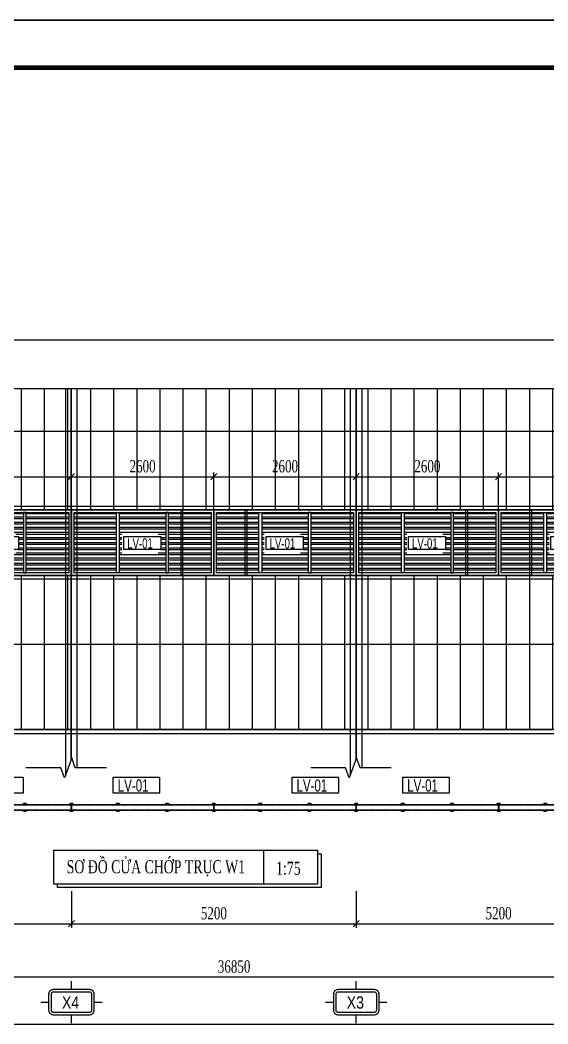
# Model space of a CAD drawing. Header units: inches. Extents: x 340055 to 349452, y -34649 to -30845.
# Drawn here: x 344427.8 to 344556.4, y -33593.1 to -33348.7 of the extents above; entities that cross this region are included whole.
import ezdxf
from ezdxf.enums import TextEntityAlignment as Align

# ---------------------------------------------------------------- set-up
doc = ezdxf.new("R2010")
doc.units = ezdxf.units.IN
doc.header["$MEASUREMENT"] = 0
doc.linetypes.add('DD3', pattern=[0.2, 0.1, -0.1])
for name, color, linetype in [('2', 2, 'Continuous'), ('3', 3, 'Continuous'), ('4', 4, 'Continuous'), ('7', 7, 'Continuous'), ('8', 8, 'Continuous'), ('flashing', 6, 'Continuous'), ('NET IN', 3, 'Continuous')]:
    doc.layers.add(name, color=color, linetype=linetype)
doc.layers.add('TL-TIILE BLOCK A2$0$TL-TITLE BLOCK 1', color=7, linetype='Continuous', lineweight=50)
doc.styles.add('hx2', font='')
doc.styles.add('ST1', font='times.ttf', dxfattribs={"width": 0.7})
doc.styles.add('ST1H', font='vnshxh.shx', dxfattribs={"width": 0.7})
doc.styles.get('hx2').set_extended_font_data('.VnArial NarrowH')
doc.dimstyles.new('75', dxfattribs={"dimtxt": 3, "dimasz": 1.5, "dimexe": 1, "dimexo": 0, "dimgap": 1, "dimtad": 1, "dimdec": 0, "dimlfac": 75, "dimzin": 0, "dimdsep": 46, "dimtxsty": 'ST1', "dimblk": 'OBLIQUE', "dimcen": 1, "dimdle": 1, "dimclrd": 8, "dimclre": 8, "dimclrt": 3, "dimadec": 0, "dimazin": 0, "dimtfac": 1, "dimtdec": 0, "dimtix": 1, "dimtmove": 1, "dimatfit": 3, "dimfxl": 0, "dimtolj": 1, "dimtzin": 0, "dimlwd": -1, "dimlwe": -1, "dimarcsym": 0})
pattern_1 = [(180, (329650.939, -37732.5742), (-2e-16, -1.25), []), (180, (329650.5223, -37732.1576), (-2e-16, -1.25), [])]
pattern_2 = [(90, (2073.8034, 4903.3657), (-5.625, 9e-16), [])]

# ---------------------------------------------------------------- blocks, each defined once
blk = doc.blocks.new('TENTRUC')
at = {"layer": '7'}
for p, q in [((0, 8.27), (0, 10.26)), ((-7.48, 5.13), (-5.48, 5.13)), ((5.48, 5.13), (7.48, 5.13)), ((0, 0), (0, 2))]:
    blk.add_line(p, q, dxfattribs=at)
blk.add_lwpolyline([(-4.36, 8.27), (4.36, 8.27, -0.414214), (5.48, 7.14), (5.48, 3.12, -0.414214), (4.36, 2), (-4.36, 2, -0.414214), (-5.48, 3.12), (-5.48, 7.14, -0.414214)], format="xyb", close=True, dxfattribs=at)
at = {"layer": '8', "ltscale": 15}
blk.add_lwpolyline([(-4.36, 7.68), (4.36, 7.68, -0.414214), (4.9, 7.14), (4.9, 3.12, -0.414214), (4.36, 2.58), (-4.36, 2.58, -0.414214), (-4.9, 3.12), (-4.9, 7.14, -0.414214)], format="xyb", close=True, dxfattribs=at)
at = {"layer": '3', "style": 'hx2'}
blk.add_attdef('TR', text='', height=2.9, dxfattribs=at).set_placement((-0.16, 3.83), align=Align.CENTER)
blk = doc.blocks.new('_Oblique')
at = {"color": 0, "linetype": 'ByBlock', "lineweight": -2}
blk.add_line((-0.5, -0.5), (0.5, 0.5), dxfattribs=at)
blk = doc.blocks.new('*D268')
at = {"color": 8, "linetype": 'Continuous', "transparency": 16777216}
for p, q in [((344370.08, -33560.73), (344370.08, -33569.68)), ((344440.35, -33560.73), (344440.35, -33569.68)), ((344369.08, -33568.68), (344441.35, -33568.68))]:
    blk.add_line(p, q, dxfattribs=at)
at = {"layer": 'Defpoints', "color": 0, "transparency": 16777216}
for p in [(344370.08, -33560.73), (344440.35, -33560.73), (344440.35, -33568.68)]:
    blk.add_point(p, dxfattribs=at)
at = {"color": 8, "transparency": 16777216, "xscale": 1.5, "yscale": 1.5, "zscale": 1.5, "rotation": 180}
blk.add_blockref('_Oblique', (344370.08, -33568.68), dxfattribs=at)
at = {"color": 8, "transparency": 16777216, "xscale": 1.5, "yscale": 1.5, "zscale": 1.5}
blk.add_blockref('_Oblique', (344440.35, -33568.68), dxfattribs=at)
at = {"color": 3, "transparency": 16777216, "insert": (344405.22, -33566.15), "char_height": 3, "attachment_point": 5, "style": 'ST1', "bg_fill": 3, "box_fill_scale": 1.25, "bg_fill_color": 256, "bg_fill_true_color": 13158600, "bg_fill_transparency": 0}
blk.add_mtext('\\A1;5270', dxfattribs=at)
blk = doc.blocks.new('*D269')
at = {"color": 8, "linetype": 'Continuous', "transparency": 16777216}
for p, q in [((344440.35, -33560.73), (344440.35, -33569.68)), ((344509.68, -33560.73), (344509.68, -33569.68)), ((344439.35, -33568.68), (344510.68, -33568.68))]:
    blk.add_line(p, q, dxfattribs=at)
at = {"layer": 'Defpoints', "color": 0, "transparency": 16777216}
for p in [(344440.35, -33560.73), (344509.68, -33560.73), (344509.68, -33568.68)]:
    blk.add_point(p, dxfattribs=at)
at = {"color": 8, "transparency": 16777216, "xscale": 1.5, "yscale": 1.5, "zscale": 1.5, "rotation": 180}
blk.add_blockref('_Oblique', (344440.35, -33568.68), dxfattribs=at)
at = {"color": 8, "transparency": 16777216, "xscale": 1.5, "yscale": 1.5, "zscale": 1.5}
blk.add_blockref('_Oblique', (344509.68, -33568.68), dxfattribs=at)
at = {"color": 3, "transparency": 16777216, "insert": (344475.02, -33566.15), "char_height": 3, "attachment_point": 5, "style": 'ST1', "bg_fill": 3, "box_fill_scale": 1.25, "bg_fill_color": 256, "bg_fill_true_color": 13158600, "bg_fill_transparency": 0}
blk.add_mtext('\\A1;5200', dxfattribs=at)
blk = doc.blocks.new('*D270')
at = {"color": 8, "linetype": 'Continuous', "transparency": 16777216}
for p, q in [((344509.68, -33560.73), (344509.68, -33569.68)), ((344579.02, -33560.73), (344579.02, -33569.68)), ((344508.68, -33568.68), (344580.02, -33568.68))]:
    blk.add_line(p, q, dxfattribs=at)
at = {"layer": 'Defpoints', "color": 0, "transparency": 16777216}
for p in [(344509.68, -33560.73), (344579.02, -33560.73), (344579.02, -33568.68)]:
    blk.add_point(p, dxfattribs=at)
at = {"color": 8, "transparency": 16777216, "xscale": 1.5, "yscale": 1.5, "zscale": 1.5, "rotation": 180}
blk.add_blockref('_Oblique', (344509.68, -33568.68), dxfattribs=at)
at = {"color": 8, "transparency": 16777216, "xscale": 1.5, "yscale": 1.5, "zscale": 1.5}
blk.add_blockref('_Oblique', (344579.02, -33568.68), dxfattribs=at)
at = {"color": 3, "transparency": 16777216, "insert": (344544.35, -33566.15), "char_height": 3, "attachment_point": 5, "style": 'ST1', "bg_fill": 3, "box_fill_scale": 1.25, "bg_fill_color": 256, "bg_fill_true_color": 13158600, "bg_fill_transparency": 0}
blk.add_mtext('\\A1;5200', dxfattribs=at)
blk = doc.blocks.new('*D273')
at = {"color": 8, "linetype": 'Continuous', "transparency": 16777216}
for p, q in [((344234.28, -33560.73), (344234.28, -33582.65)), ((344725.62, -33560.73), (344725.62, -33582.65)), ((344233.28, -33581.65), (344726.62, -33581.65))]:
    blk.add_line(p, q, dxfattribs=at)
at = {"layer": 'Defpoints', "color": 0, "transparency": 16777216}
for p in [(344234.28, -33560.73), (344725.62, -33560.73), (344725.62, -33581.65)]:
    blk.add_point(p, dxfattribs=at)
at = {"color": 8, "transparency": 16777216, "xscale": 1.5, "yscale": 1.5, "zscale": 1.5, "rotation": 180}
blk.add_blockref('_Oblique', (344234.28, -33581.65), dxfattribs=at)
at = {"color": 8, "transparency": 16777216, "xscale": 1.5, "yscale": 1.5, "zscale": 1.5}
blk.add_blockref('_Oblique', (344725.62, -33581.65), dxfattribs=at)
at = {"color": 3, "transparency": 16777216, "insert": (344479.95, -33579.12), "char_height": 3, "attachment_point": 5, "style": 'ST1', "bg_fill": 3, "box_fill_scale": 1.25, "bg_fill_color": 256, "bg_fill_true_color": 13158600, "bg_fill_transparency": 0}
blk.add_mtext('\\A1;36850', dxfattribs=at)
blk = doc.blocks.new('201')
at = {"layer": '2', "color": 8}
for p, q in [((342171.4, -39456.92), (342662.46, -39456.92)), ((342171.4, -39508.74), (342662.46, -39508.74)), ((342171.4, -39529.56), (342662.46, -39529.56))]:
    blk.add_line(p, q, dxfattribs=at)
for points in [[(342662.46, -39476.03), (342171.4, -39476.03)], [(342171.4, -39492.03), (342662.46, -39492.03)]]:
    blk.add_lwpolyline(points, dxfattribs=at)
for points in [[(342404, -39476.03), (342404.4, -39476.03), (342404.4, -39492.03), (342404, -39492.03)], [(342419.6, -39476.03), (342420, -39476.03), (342420, -39492.03), (342419.6, -39492.03)], [(342473.33, -39476.03), (342473.73, -39476.03), (342473.73, -39492.03), (342473.33, -39492.03)], [(342488.93, -39476.03), (342489.33, -39476.03), (342489.33, -39492.03), (342488.93, -39492.03)]]:
    blk.add_lwpolyline(points, close=True, dxfattribs=at)
at = {"layer": '4', "color": 8}
blk.add_line((342171.4, -39492.03), (342662.46, -39492.03), dxfattribs=at)
for points in [[(342171.4, -39475.16), (342662.46, -39475.16)], [(342662.46, -39476.03), (342171.4, -39476.03)], [(342171.4, -39492.03), (342662.46, -39492.03)], [(342662.46, -39492.9), (342171.4, -39492.9)]]:
    blk.add_lwpolyline(points, dxfattribs=at)
at = {"layer": '8', "color": 8}
for p, q in [((342375.92, -39540.48), (342375.92, -39446.59)), ((342377.29, -39536.71), (342377.29, -39446.59)), ((342377.37, -39536.49), (342377.37, -39446.59)), ((342378.74, -39538.87), (342378.74, -39446.59)), ((342445.25, -39540.48), (342445.25, -39446.59)), ((342446.62, -39536.71), (342446.62, -39446.59)), ((342446.7, -39536.49), (342446.7, -39446.59)), ((342448.08, -39538.87), (342448.08, -39446.59))]:
    blk.add_line(p, q, dxfattribs=at)
blk = doc.blocks.new('LV-01')
at = {"true_color": 0xc0a22a}
h = blk.add_hatch(dxfattribs=at)
h.set_pattern_fill('ANSI32', color=42, scale=3.333333, angle=135, style=0)
h.set_pattern_definition(pattern_1)
h.paths.add_polyline_path([(343397.39, -39289.43), (343387.06, -39289.43), (343387.06, -39304.1), (343397.39, -39304.1)])
h = blk.add_hatch(dxfattribs=at)
h.set_pattern_fill('ANSI32', color=42, scale=3.333333, angle=135, style=0)
h.set_pattern_definition(pattern_1)
h.paths.add_polyline_path([(343398.06, -39304.1), (343409.4, -39304.1), (343409.4, -39289.43), (343398.06, -39289.43)])
h.paths.add_polyline_path([(343420.4, -39289.43), (343410.06, -39289.43), (343410.06, -39304.1), (343420.4, -39304.1)])
h.paths.add_polyline_path([(343399.13, -39295.27), (343399.13, -39298.46), (343408.15, -39298.46), (343408.15, -39295.27)], flags=16)
at = {"color": 42, "true_color": 0xc0a22a}
for points in [[(343386.39, -39288.76), (343421.06, -39288.76), (343421.06, -39304.76), (343386.39, -39304.76)], [(343387.06, -39289.43), (343420.4, -39289.43), (343420.4, -39304.1), (343387.06, -39304.1)], [(343398.06, -39289.43), (343398.06, -39304.1), (343397.39, -39304.1), (343397.39, -39289.43)], [(343409.4, -39289.43), (343409.4, -39304.1), (343410.06, -39304.1), (343410.06, -39289.43)]]:
    blk.add_lwpolyline(points, close=True, dxfattribs=at)
at = {"layer": '3', "insert": (343399.98, -39296.99), "char_height": 2.5, "attachment_point": 4, "style": 'ST1H', "bg_fill": 2}
blk.add_mtext('\\A1;LV-01', dxfattribs=at)
at = {"color": 8}
blk.add_lwpolyline([(343399.13, -39295.27), (343408.15, -39295.27), (343408.15, -39298.46), (343399.13, -39298.46)], close=True, dxfattribs=at)
blk = doc.blocks.new('*D279')
at = {"color": 8, "linetype": 'Continuous', "transparency": 16777216}
for p, q in [((344404.67, -33459.87), (344441.33, -33459.87)), ((344405.67, -33467.9), (344405.67, -33458.87)), ((344440.33, -33467.9), (344440.33, -33458.87))]:
    blk.add_line(p, q, dxfattribs=at)
at = {"layer": 'Defpoints', "color": 0, "transparency": 16777216}
for p in [(344440.33, -33459.87), (344405.67, -33467.9), (344440.33, -33467.9)]:
    blk.add_point(p, dxfattribs=at)
at = {"color": 8, "transparency": 16777216, "xscale": 1.5, "yscale": 1.5, "zscale": 1.5, "rotation": 180}
blk.add_blockref('_Oblique', (344405.67, -33459.87), dxfattribs=at)
at = {"color": 8, "transparency": 16777216, "xscale": 1.5, "yscale": 1.5, "zscale": 1.5}
blk.add_blockref('_Oblique', (344440.33, -33459.87), dxfattribs=at)
at = {"color": 3, "transparency": 16777216, "insert": (344423, -33457.34), "char_height": 3, "attachment_point": 5, "style": 'ST1', "bg_fill": 3, "box_fill_scale": 1.25, "bg_fill_color": 256, "bg_fill_true_color": 13158600, "bg_fill_transparency": 0}
blk.add_mtext('\\A1;2600', dxfattribs=at)
blk = doc.blocks.new('*D280')
at = {"color": 8, "linetype": 'Continuous', "transparency": 16777216}
for p, q in [((344439.33, -33459.87), (344476, -33459.87)), ((344440.33, -33467.9), (344440.33, -33458.87)), ((344475, -33467.9), (344475, -33458.87))]:
    blk.add_line(p, q, dxfattribs=at)
at = {"layer": 'Defpoints', "color": 0, "transparency": 16777216}
for p in [(344475, -33459.87), (344440.33, -33467.9), (344475, -33467.9)]:
    blk.add_point(p, dxfattribs=at)
at = {"color": 8, "transparency": 16777216, "xscale": 1.5, "yscale": 1.5, "zscale": 1.5, "rotation": 180}
blk.add_blockref('_Oblique', (344440.33, -33459.87), dxfattribs=at)
at = {"color": 8, "transparency": 16777216, "xscale": 1.5, "yscale": 1.5, "zscale": 1.5}
blk.add_blockref('_Oblique', (344475, -33459.87), dxfattribs=at)
at = {"color": 3, "transparency": 16777216, "insert": (344457.67, -33457.34), "char_height": 3, "attachment_point": 5, "style": 'ST1', "bg_fill": 3, "box_fill_scale": 1.25, "bg_fill_color": 256, "bg_fill_true_color": 13158600, "bg_fill_transparency": 0}
blk.add_mtext('\\A1;2600', dxfattribs=at)
blk = doc.blocks.new('*D281')
at = {"color": 8, "linetype": 'Continuous', "transparency": 16777216}
for p, q in [((344474, -33459.87), (344510.67, -33459.87)), ((344475, -33467.9), (344475, -33458.87)), ((344509.67, -33467.9), (344509.67, -33458.87))]:
    blk.add_line(p, q, dxfattribs=at)
at = {"layer": 'Defpoints', "color": 0, "transparency": 16777216}
for p in [(344509.67, -33459.87), (344475, -33467.9), (344509.67, -33467.9)]:
    blk.add_point(p, dxfattribs=at)
at = {"color": 8, "transparency": 16777216, "xscale": 1.5, "yscale": 1.5, "zscale": 1.5, "rotation": 180}
blk.add_blockref('_Oblique', (344475, -33459.87), dxfattribs=at)
at = {"color": 8, "transparency": 16777216, "xscale": 1.5, "yscale": 1.5, "zscale": 1.5}
blk.add_blockref('_Oblique', (344509.67, -33459.87), dxfattribs=at)
at = {"color": 3, "transparency": 16777216, "insert": (344492.34, -33457.34), "char_height": 3, "attachment_point": 5, "style": 'ST1', "bg_fill": 3, "box_fill_scale": 1.25, "bg_fill_color": 256, "bg_fill_true_color": 13158600, "bg_fill_transparency": 0}
blk.add_mtext('\\A1;2600', dxfattribs=at)
blk = doc.blocks.new('*D282')
at = {"color": 8, "linetype": 'Continuous', "transparency": 16777216}
for p, q in [((344508.67, -33459.87), (344545.34, -33459.87)), ((344509.67, -33467.9), (344509.67, -33458.87)), ((344544.34, -33467.9), (344544.34, -33458.87))]:
    blk.add_line(p, q, dxfattribs=at)
at = {"layer": 'Defpoints', "color": 0, "transparency": 16777216}
for p in [(344544.34, -33459.87), (344509.67, -33467.9), (344544.34, -33467.9)]:
    blk.add_point(p, dxfattribs=at)
at = {"color": 8, "transparency": 16777216, "xscale": 1.5, "yscale": 1.5, "zscale": 1.5, "rotation": 180}
blk.add_blockref('_Oblique', (344509.67, -33459.87), dxfattribs=at)
at = {"color": 8, "transparency": 16777216, "xscale": 1.5, "yscale": 1.5, "zscale": 1.5}
blk.add_blockref('_Oblique', (344544.34, -33459.87), dxfattribs=at)
at = {"color": 3, "transparency": 16777216, "insert": (344527.01, -33457.34), "char_height": 3, "attachment_point": 5, "style": 'ST1', "bg_fill": 3, "box_fill_scale": 1.25, "bg_fill_color": 256, "bg_fill_true_color": 13158600, "bg_fill_transparency": 0}
blk.add_mtext('\\A1;2600', dxfattribs=at)
blk = doc.blocks.new('*D283')
at = {"color": 8, "linetype": 'Continuous', "transparency": 16777216}
for p, q in [((344543.34, -33459.87), (344580.01, -33459.87)), ((344544.34, -33467.9), (344544.34, -33458.87)), ((344579.01, -33467.9), (344579.01, -33458.87))]:
    blk.add_line(p, q, dxfattribs=at)
at = {"layer": 'Defpoints', "color": 0, "transparency": 16777216}
for p in [(344579.01, -33459.87), (344544.34, -33467.9), (344579.01, -33467.9)]:
    blk.add_point(p, dxfattribs=at)
at = {"color": 8, "transparency": 16777216, "xscale": 1.5, "yscale": 1.5, "zscale": 1.5, "rotation": 180}
blk.add_blockref('_Oblique', (344544.34, -33459.87), dxfattribs=at)
at = {"color": 8, "transparency": 16777216, "xscale": 1.5, "yscale": 1.5, "zscale": 1.5}
blk.add_blockref('_Oblique', (344579.01, -33459.87), dxfattribs=at)
at = {"color": 3, "transparency": 16777216, "insert": (344561.68, -33457.34), "char_height": 3, "attachment_point": 5, "style": 'ST1', "bg_fill": 3, "box_fill_scale": 1.25, "bg_fill_color": 256, "bg_fill_true_color": 13158600, "bg_fill_transparency": 0}
blk.add_mtext('\\A1;2600', dxfattribs=at)
blk = doc.blocks.new('RIVET')
at = {"color": 8}
for p, q in [((-4, -1), (-4, 1)), ((-4, -1), (-4, 1)), ((-4, 1), (-4, 0)), ((-4, 0), (-4, -1)), ((-1, -1), (-1, 1)), ((-1, 1), (0, 1)), ((0, 3), (0, 3)), ((0, 1), (0, 2)), ((0, 2), (1, 1)), ((0, -2), (0, 2)), ((0, -1), (0, 1)), ((1, -1), (1, 1)), ((1, 1), (1, 1)), ((1, 1), (1, -1)), ((0, -1), (-1, -1)), ((1, -1), (0, -2)), ((0, -2), (0, -1)), ((0, -2), (0, -2)), ((1, -1), (1, -1))]:
    blk.add_line(p, q, dxfattribs=at)
for centre, radius, start, end in [((-3, 0), 1.78, 64.6352, 125.2369), ((-3, 1), 0.634, 101.5667, 142.2309), ((-1, 3), 1.71, 240.4783, 268.3625), ((0, 2), 0.0625, 90, 180), ((0, 2), 0.0625, 26.5651, 90), ((0, 1), 0.0625, 270, 0), ((5, 1), 4.45, 179.0778, 187.9518), ((0, 1), 0.625, 0, 26.5651), ((6, -1), 4.85, 172.415, 180.5555), ((-3, 0), 1.78, 234.7631, 295.3648), ((-3, -1), 0.634, 217.7691, 258.4333), ((-1, -3), 1.71, 91.6375, 119.5217), ((0, -1), 0.0625, 0, 90), ((0, -2), 0.0625, 270, 333.4349), ((0, -2), 0.0625, 180, 270), ((0, -1), 0.625, 333.4349, 0)]:
    blk.add_arc(centre, radius, start, end, dxfattribs=at)
blk = doc.blocks.new('kt kien truc 1')
at = {"layer": 'Defpoints', "color": 8}
blk.add_lwpolyline([(0, 0), (594, 0), (594, 420), (0, 420)], close=True, dxfattribs=at)
at = {"layer": 'TL-TIILE BLOCK A2$0$TL-TITLE BLOCK 1', "const_width": 1}
blk.add_lwpolyline([(20, 10), (579, 10), (584, 15), (584, 405), (579, 410), (20, 410), (15, 405), (15, 15)], close=True, dxfattribs=at)

msp = doc.modelspace()

# ---------------------------------------------------------------- linework, layer by layer
msp.add_line((344487.0795, -33550.8217), (344487.0795, -33559.0457))
at = {"color": 1}
msp.add_lwpolyline([(344417.4111, -33533.0151), (344428.486, -33533.0151, -0.41421356), (344428.586, -33533.1151), (344428.586, -33536.8394, -0.41421356), (344428.486, -33536.9394), (344417.4111, -33536.9394, -0.41421356), (344417.3111, -33536.8394), (344417.3111, -33533.1151, -0.41421356)], format="xyb", close=True, dxfattribs=at)
at = {"color": 71, "linetype": 'DD3', "ltscale": 0.1}
for points in [[(344407.3027, -33539.7113), (344440.3215, -33539.7113), (344440.3215, -33541.0467), (344407.3027, -33541.0467), (344405.6788, -33541.0467), (344405.6788, -33539.7113)], [(344407.3027, -33541.0467), (344440.3215, -33541.0467), (344440.3215, -33539.7113), (344407.3027, -33539.7113), (344405.6788, -33539.7113), (344405.6788, -33541.0467)], [(344407.3027, -33541.0333), (344405.6922, -33541.0333), (344405.6922, -33539.7246), (344407.3027, -33539.7246), (344440.3082, -33539.7246), (344440.3082, -33541.0333)], [(344407.3027, -33539.7246), (344405.6922, -33539.7246), (344405.6922, -33541.0333), (344407.3027, -33541.0333), (344440.3082, -33541.0333), (344440.3082, -33539.7246)], [(344441.9722, -33539.7113), (344474.9909, -33539.7113), (344474.9909, -33541.0467), (344441.9722, -33541.0467), (344440.3482, -33541.0467), (344440.3482, -33539.7113)], [(344441.9722, -33541.0467), (344474.9909, -33541.0467), (344474.9909, -33539.7113), (344441.9722, -33539.7113), (344440.3482, -33539.7113), (344440.3482, -33541.0467)], [(344441.9722, -33541.0333), (344440.3616, -33541.0333), (344440.3616, -33539.7246), (344441.9722, -33539.7246), (344474.9776, -33539.7246), (344474.9776, -33541.0333)], [(344441.9722, -33539.7246), (344440.3616, -33539.7246), (344440.3616, -33541.0333), (344441.9722, -33541.0333), (344474.9776, -33541.0333), (344474.9776, -33539.7246)], [(344476.6416, -33539.7113), (344509.6604, -33539.7113), (344509.6604, -33541.0467), (344476.6416, -33541.0467), (344475.0177, -33541.0467), (344475.0177, -33539.7113)], [(344476.6416, -33541.0467), (344509.6604, -33541.0467), (344509.6604, -33539.7113), (344476.6416, -33539.7113), (344475.0177, -33539.7113), (344475.0177, -33541.0467)], [(344476.6416, -33541.0333), (344475.031, -33541.0333), (344475.031, -33539.7246), (344476.6416, -33539.7246), (344509.647, -33539.7246), (344509.647, -33541.0333)], [(344476.6416, -33539.7246), (344475.031, -33539.7246), (344475.031, -33541.0333), (344476.6416, -33541.0333), (344509.647, -33541.0333), (344509.647, -33539.7246)], [(344511.311, -33539.7113), (344544.3298, -33539.7113), (344544.3298, -33541.0467), (344511.311, -33541.0467), (344509.6871, -33541.0467), (344509.6871, -33539.7113)], [(344511.311, -33541.0467), (344544.3298, -33541.0467), (344544.3298, -33539.7113), (344511.311, -33539.7113), (344509.6871, -33539.7113), (344509.6871, -33541.0467)], [(344511.311, -33541.0333), (344509.7004, -33541.0333), (344509.7004, -33539.7246), (344511.311, -33539.7246), (344544.3164, -33539.7246), (344544.3164, -33541.0333)], [(344511.311, -33539.7246), (344509.7004, -33539.7246), (344509.7004, -33541.0333), (344511.311, -33541.0333), (344544.3164, -33541.0333), (344544.3164, -33539.7246)], [(344545.9804, -33539.7113), (344578.9992, -33539.7113), (344578.9992, -33541.0467), (344545.9804, -33541.0467), (344544.3565, -33541.0467), (344544.3565, -33539.7113)], [(344545.9804, -33541.0467), (344578.9992, -33541.0467), (344578.9992, -33539.7113), (344545.9804, -33539.7113), (344544.3565, -33539.7113), (344544.3565, -33541.0467)], [(344545.9804, -33541.0333), (344544.3698, -33541.0333), (344544.3698, -33539.7246), (344545.9804, -33539.7246), (344578.9858, -33539.7246), (344578.9858, -33541.0333)], [(344545.9804, -33539.7246), (344544.3698, -33539.7246), (344544.3698, -33541.0333), (344545.9804, -33541.0333), (344578.9858, -33541.0333), (344578.9858, -33539.7246)]]:
    msp.add_lwpolyline(points, close=True, dxfattribs=at)
msp.add_lwpolyline([(344436.0885, -33550.8217), (344500.2484, -33550.8217), (344500.2484, -33559.0457), (344436.0885, -33559.0457)], close=True)
at = {"layer": 'flashing'}
for points in [[(344234.4153, -33521.435), (344725.4825, -33521.435), (344725.4825, -33522.435), (344234.4153, -33522.435)], [(344428.6562, -33539.6979), (344428.3895, -33539.6979), (344428.3895, -33539.7113), (344428.6696, -33539.7113), (344428.6696, -33539.4445), (344429.1871, -33539.4445), (344429.3096, -33539.4445), (344429.3096, -33539.7113), (344429.5897, -33539.7113), (344429.5897, -33539.6979), (344429.323, -33539.6979), (344429.323, -33539.4312), (344429.1871, -33539.4312), (344428.6562, -33539.4312)], [(344428.6562, -33541.0601), (344428.3895, -33541.0601), (344428.3895, -33541.0467), (344428.6696, -33541.0467), (344428.6696, -33541.3134), (344429.1871, -33541.3134), (344429.3096, -33541.3134), (344429.3096, -33541.0467), (344429.5897, -33541.0467), (344429.5897, -33541.0601), (344429.323, -33541.0601), (344429.323, -33541.3268), (344429.1871, -33541.3268), (344428.6562, -33541.3268)], [(344440.6872, -33539.6979), (344440.9538, -33539.6979), (344440.9538, -33539.7113), (344440.6738, -33539.7113), (344440.6738, -33539.4445), (344440.1563, -33539.4445), (344440.0338, -33539.4445), (344440.0338, -33539.7113), (344439.7537, -33539.7113), (344439.7537, -33539.6979), (344440.0203, -33539.6979), (344440.0203, -33539.4312), (344440.1563, -33539.4312), (344440.6872, -33539.4312)], [(344440.6872, -33541.0601), (344440.9538, -33541.0601), (344440.9538, -33541.0467), (344440.6738, -33541.0467), (344440.6738, -33541.3134), (344440.1563, -33541.3134), (344440.0338, -33541.3134), (344440.0338, -33541.0467), (344439.7537, -33541.0467), (344439.7537, -33541.0601), (344440.0203, -33541.0601), (344440.0203, -33541.3268), (344440.1563, -33541.3268), (344440.6872, -33541.3268)], [(344440.3349, -33540.5285), (344440.3349, -33539.6979), (344440.001, -33539.6979), (344440.001, -33539.7113), (344440.3215, -33539.7113), (344440.3215, -33540.5285), (344440.3215, -33541.0468), (344440.001, -33541.0468), (344440.001, -33541.0602), (344440.3349, -33541.0602)], [(344440.3349, -33540.5285), (344440.3349, -33539.6979), (344440.6688, -33539.6979), (344440.6688, -33539.7113), (344440.3482, -33539.7113), (344440.3482, -33540.5285), (344440.3482, -33541.0468), (344440.6688, -33541.0468), (344440.6688, -33541.0602), (344440.3349, -33541.0602)], [(344451.3228, -33539.6979), (344451.0562, -33539.6979), (344451.0562, -33539.7113), (344451.3363, -33539.7113), (344451.3363, -33539.4445), (344451.8537, -33539.4445), (344451.9763, -33539.4445), (344451.9763, -33539.7113), (344452.2564, -33539.7113), (344452.2564, -33539.6979), (344451.9897, -33539.6979), (344451.9897, -33539.4312), (344451.8537, -33539.4312), (344451.3228, -33539.4312)], [(344451.3228, -33541.0601), (344451.0562, -33541.0601), (344451.0562, -33541.0467), (344451.3363, -33541.0467), (344451.3363, -33541.3134), (344451.8537, -33541.3134), (344451.9763, -33541.3134), (344451.9763, -33541.0467), (344452.2564, -33541.0467), (344452.2564, -33541.0601), (344451.9897, -33541.0601), (344451.9897, -33541.3268), (344451.8537, -33541.3268), (344451.3228, -33541.3268)], [(344463.3256, -33539.6979), (344463.0589, -33539.6979), (344463.0589, -33539.7113), (344463.339, -33539.7113), (344463.339, -33539.4445), (344463.8565, -33539.4445), (344463.979, -33539.4445), (344463.979, -33539.7113), (344464.2591, -33539.7113), (344464.2591, -33539.6979), (344463.9924, -33539.6979), (344463.9924, -33539.4312), (344463.8565, -33539.4312), (344463.3256, -33539.4312)], [(344463.3256, -33541.0601), (344463.0589, -33541.0601), (344463.0589, -33541.0467), (344463.339, -33541.0467), (344463.339, -33541.3134), (344463.8565, -33541.3134), (344463.979, -33541.3134), (344463.979, -33541.0467), (344464.2591, -33541.0467), (344464.2591, -33541.0601), (344463.9924, -33541.0601), (344463.9924, -33541.3268), (344463.8565, -33541.3268), (344463.3256, -33541.3268)], [(344475.3566, -33539.6979), (344475.6233, -33539.6979), (344475.6233, -33539.7113), (344475.3432, -33539.7113), (344475.3432, -33539.4445), (344474.8257, -33539.4445), (344474.7032, -33539.4445), (344474.7032, -33539.7113), (344474.4231, -33539.7113), (344474.4231, -33539.6979), (344474.6897, -33539.6979), (344474.6897, -33539.4312), (344474.8257, -33539.4312), (344475.3566, -33539.4312)], [(344475.3566, -33541.0601), (344475.6233, -33541.0601), (344475.6233, -33541.0467), (344475.3432, -33541.0467), (344475.3432, -33541.3134), (344474.8257, -33541.3134), (344474.7032, -33541.3134), (344474.7032, -33541.0467), (344474.4231, -33541.0467), (344474.4231, -33541.0601), (344474.6897, -33541.0601), (344474.6897, -33541.3268), (344474.8257, -33541.3268), (344475.3566, -33541.3268)], [(344475.0043, -33540.5285), (344475.0043, -33539.6979), (344474.6704, -33539.6979), (344474.6704, -33539.7113), (344474.9909, -33539.7113), (344474.9909, -33540.5285), (344474.9909, -33541.0468), (344474.6704, -33541.0468), (344474.6704, -33541.0602), (344475.0043, -33541.0602)], [(344475.0043, -33540.5285), (344475.0043, -33539.6979), (344475.3382, -33539.6979), (344475.3382, -33539.7113), (344475.0177, -33539.7113), (344475.0177, -33540.5285), (344475.0177, -33541.0468), (344475.3382, -33541.0468), (344475.3382, -33541.0602), (344475.0043, -33541.0602)], [(344485.9923, -33539.6979), (344485.7256, -33539.6979), (344485.7256, -33539.7113), (344486.0057, -33539.7113), (344486.0057, -33539.4445), (344486.5232, -33539.4445), (344486.6457, -33539.4445), (344486.6457, -33539.7113), (344486.9258, -33539.7113), (344486.9258, -33539.6979), (344486.6591, -33539.6979), (344486.6591, -33539.4312), (344486.5232, -33539.4312), (344485.9923, -33539.4312)], [(344485.9923, -33541.0601), (344485.7256, -33541.0601), (344485.7256, -33541.0467), (344486.0057, -33541.0467), (344486.0057, -33541.3134), (344486.5232, -33541.3134), (344486.6457, -33541.3134), (344486.6457, -33541.0467), (344486.9258, -33541.0467), (344486.9258, -33541.0601), (344486.6591, -33541.0601), (344486.6591, -33541.3268), (344486.5232, -33541.3268), (344485.9923, -33541.3268)], [(344497.995, -33539.6979), (344497.7283, -33539.6979), (344497.7283, -33539.7113), (344498.0084, -33539.7113), (344498.0084, -33539.4445), (344498.5259, -33539.4445), (344498.6484, -33539.4445), (344498.6484, -33539.7113), (344498.9285, -33539.7113), (344498.9285, -33539.6979), (344498.6618, -33539.6979), (344498.6618, -33539.4312), (344498.5259, -33539.4312), (344497.995, -33539.4312)], [(344497.995, -33541.0601), (344497.7283, -33541.0601), (344497.7283, -33541.0467), (344498.0084, -33541.0467), (344498.0084, -33541.3134), (344498.5259, -33541.3134), (344498.6484, -33541.3134), (344498.6484, -33541.0467), (344498.9285, -33541.0467), (344498.9285, -33541.0601), (344498.6618, -33541.0601), (344498.6618, -33541.3268), (344498.5259, -33541.3268), (344497.995, -33541.3268)], [(344510.026, -33539.6979), (344510.2927, -33539.6979), (344510.2927, -33539.7113), (344510.0126, -33539.7113), (344510.0126, -33539.4445), (344509.4951, -33539.4445), (344509.3726, -33539.4445), (344509.3726, -33539.7113), (344509.0925, -33539.7113), (344509.0925, -33539.6979), (344509.3592, -33539.6979), (344509.3592, -33539.4312), (344509.4951, -33539.4312), (344510.026, -33539.4312)], [(344510.026, -33541.0601), (344510.2927, -33541.0601), (344510.2927, -33541.0467), (344510.0126, -33541.0467), (344510.0126, -33541.3134), (344509.4951, -33541.3134), (344509.3726, -33541.3134), (344509.3726, -33541.0467), (344509.0925, -33541.0467), (344509.0925, -33541.0601), (344509.3592, -33541.0601), (344509.3592, -33541.3268), (344509.4951, -33541.3268), (344510.026, -33541.3268)], [(344509.6737, -33540.5285), (344509.6737, -33539.6979), (344509.3398, -33539.6979), (344509.3398, -33539.7113), (344509.6604, -33539.7113), (344509.6604, -33540.5285), (344509.6604, -33541.0468), (344509.3398, -33541.0468), (344509.3398, -33541.0602), (344509.6737, -33541.0602)], [(344509.6737, -33540.5285), (344509.6737, -33539.6979), (344510.0076, -33539.6979), (344510.0076, -33539.7113), (344509.6871, -33539.7113), (344509.6871, -33540.5285), (344509.6871, -33541.0468), (344510.0076, -33541.0468), (344510.0076, -33541.0602), (344509.6737, -33541.0602)], [(344520.6617, -33539.6979), (344520.395, -33539.6979), (344520.395, -33539.7113), (344520.6751, -33539.7113), (344520.6751, -33539.4445), (344521.1926, -33539.4445), (344521.3151, -33539.4445), (344521.3151, -33539.7113), (344521.5952, -33539.7113), (344521.5952, -33539.6979), (344521.3285, -33539.6979), (344521.3285, -33539.4312), (344521.1926, -33539.4312), (344520.6617, -33539.4312)], [(344520.6617, -33541.0601), (344520.395, -33541.0601), (344520.395, -33541.0467), (344520.6751, -33541.0467), (344520.6751, -33541.3134), (344521.1926, -33541.3134), (344521.3151, -33541.3134), (344521.3151, -33541.0467), (344521.5952, -33541.0467), (344521.5952, -33541.0601), (344521.3285, -33541.0601), (344521.3285, -33541.3268), (344521.1926, -33541.3268), (344520.6617, -33541.3268)], [(344532.6644, -33539.6979), (344532.3977, -33539.6979), (344532.3977, -33539.7113), (344532.6778, -33539.7113), (344532.6778, -33539.4445), (344533.1953, -33539.4445), (344533.3178, -33539.4445), (344533.3178, -33539.7113), (344533.5979, -33539.7113), (344533.5979, -33539.6979), (344533.3313, -33539.6979), (344533.3313, -33539.4312), (344533.1953, -33539.4312), (344532.6644, -33539.4312)], [(344532.6644, -33541.0601), (344532.3977, -33541.0601), (344532.3977, -33541.0467), (344532.6778, -33541.0467), (344532.6778, -33541.3134), (344533.1953, -33541.3134), (344533.3178, -33541.3134), (344533.3178, -33541.0467), (344533.5979, -33541.0467), (344533.5979, -33541.0601), (344533.3313, -33541.0601), (344533.3313, -33541.3268), (344533.1953, -33541.3268), (344532.6644, -33541.3268)], [(344544.6954, -33539.6979), (344544.9621, -33539.6979), (344544.9621, -33539.7113), (344544.682, -33539.7113), (344544.682, -33539.4445), (344544.1645, -33539.4445), (344544.042, -33539.4445), (344544.042, -33539.7113), (344543.7619, -33539.7113), (344543.7619, -33539.6979), (344544.0286, -33539.6979), (344544.0286, -33539.4312), (344544.1645, -33539.4312), (344544.6954, -33539.4312)], [(344544.6954, -33541.0601), (344544.9621, -33541.0601), (344544.9621, -33541.0467), (344544.682, -33541.0467), (344544.682, -33541.3134), (344544.1645, -33541.3134), (344544.042, -33541.3134), (344544.042, -33541.0467), (344543.7619, -33541.0467), (344543.7619, -33541.0601), (344544.0286, -33541.0601), (344544.0286, -33541.3268), (344544.1645, -33541.3268), (344544.6954, -33541.3268)], [(344544.3431, -33540.5285), (344544.3431, -33539.6979), (344544.0093, -33539.6979), (344544.0093, -33539.7113), (344544.3298, -33539.7113), (344544.3298, -33540.5285), (344544.3298, -33541.0468), (344544.0093, -33541.0468), (344544.0093, -33541.0602), (344544.3431, -33541.0602)], [(344544.3431, -33540.5285), (344544.3431, -33539.6979), (344544.677, -33539.6979), (344544.677, -33539.7113), (344544.3565, -33539.7113), (344544.3565, -33540.5285), (344544.3565, -33541.0468), (344544.677, -33541.0468), (344544.677, -33541.0602), (344544.3431, -33541.0602)], [(344555.3311, -33539.6979), (344555.0644, -33539.6979), (344555.0644, -33539.7113), (344555.3445, -33539.7113), (344555.3445, -33539.4445), (344555.862, -33539.4445), (344555.9845, -33539.4445), (344555.9845, -33539.7113), (344556.2646, -33539.7113), (344556.2646, -33539.6979), (344555.9979, -33539.6979), (344555.9979, -33539.4312), (344555.862, -33539.4312), (344555.3311, -33539.4312)], [(344555.3311, -33541.0601), (344555.0644, -33541.0601), (344555.0644, -33541.0467), (344555.3445, -33541.0467), (344555.3445, -33541.3134), (344555.862, -33541.3134), (344555.9845, -33541.3134), (344555.9845, -33541.0467), (344556.2646, -33541.0467), (344556.2646, -33541.0601), (344555.9979, -33541.0601), (344555.9979, -33541.3268), (344555.862, -33541.3268), (344555.3311, -33541.3268)]]:
    msp.add_lwpolyline(points, close=True, dxfattribs=at)
at = {"layer": 'flashing', "color": 8}
for points in [[(344448.8723, -33530.7433), (344448.8723, -33530.7433), (344448.8723, -33530.7433), (344448.8723, -33530.7433), (344441.2803, -33530.7433), (344440.4014, -33528.3285), (344438.6436, -33533.1581), (344437.7647, -33530.7433), (344429.2763, -33530.7433), (344429.2763, -33530.7433), (344429.2763, -33530.7433), (344429.2763, -33530.7433), (344429.2763, -33530.7433), (344429.2763, -33530.7433), (344429.2763, -33530.7433), (344429.2763, -33530.7433)], [(344518.2056, -33530.7433), (344518.2056, -33530.7433), (344518.2056, -33530.7433), (344518.2056, -33530.7433), (344510.6137, -33530.7433), (344509.7347, -33528.3285), (344507.9769, -33533.1581), (344507.098, -33530.7433), (344498.6096, -33530.7433), (344498.6096, -33530.7433), (344498.6096, -33530.7433), (344498.6096, -33530.7433), (344498.6096, -33530.7433), (344498.6096, -33530.7433), (344498.6096, -33530.7433), (344498.6096, -33530.7433)]]:
    msp.add_lwpolyline(points, dxfattribs=at)

# ---------------------------------------------------------------- block references
at = {"color": 8}
msp.add_blockref('201', (2063.0177, 6008.1251), dxfattribs=at)
at = {"layer": '3'}
ref = msp.add_blockref('TENTRUC', (344440.3486, -33592.9129), dxfattribs=at)
ref.add_attrib('TR', 'X4', dxfattribs={"layer": '0', "height": 3, "style": 'hx2'}).set_placement((344440.1323, -33589.3596), align=Align.CENTER)
ref = msp.add_blockref('TENTRUC', (344509.682, -33592.9129), dxfattribs=at)
ref.add_attrib('TR', 'X3', dxfattribs={"layer": '0', "height": 3, "style": 'hx2'}).set_placement((344509.4656, -33589.3596), align=Align.CENTER)
at = {"layer": 'flashing', "color": 0, "ltscale": 500}
for p, xscale, yscale, zscale, rotation in [((344428.5237, -33539.6979), -0.015625, 0.015625, 0.01562500000004973, 270), ((344428.5237, -33541.0601), 0.015625, 0.015625, 0.015625, 270), ((344429.4637, -33539.6979), -0.015625, 0.015625, 0.01562500000004973, 270), ((344429.4637, -33541.0601), 0.015625, 0.015625, 0.015625, 270), ((344439.8797, -33539.6979), 0.01302083333575865, 0.01302083333575865, 0.01302083333575865, 90), ((344439.8797, -33541.0601), -0.01302083332848269, 0.01302083332848269, 0.01302083333337478, 90), ((344440.1326, -33539.6977), -0.01252003204717766, 0.01252003204717766, 0.01252003205132191, 270), ((344440.168, -33541.0602), 0.01252003204717766, 0.01252003204717766, 0.01252003204717766, 270), ((344440.5018, -33541.0602), -0.01252003204717766, 0.01252003204717766, 0.01252003205132191, 90), ((344440.5372, -33539.6977), 0.01252003204717766, 0.01252003204717766, 0.01252003204717766, 90), ((344440.8197, -33539.6979), 0.01302083333575865, 0.01302083333575865, 0.01302083333575865, 90), ((344440.8197, -33541.0601), -0.01302083332848269, 0.01302083332848269, 0.01302083333337478, 90), ((344451.1903, -33539.6979), -0.015625, 0.015625, 0.01562500000004973, 270), ((344451.1903, -33541.0601), 0.015625, 0.015625, 0.015625, 270), ((344452.1304, -33539.6979), -0.015625, 0.015625, 0.01562500000004973, 270), ((344452.1304, -33541.0601), 0.015625, 0.015625, 0.015625, 270), ((344463.1931, -33539.6979), -0.015625, 0.015625, 0.01562500000004973, 270), ((344463.1931, -33541.0601), 0.015625, 0.015625, 0.015625, 270), ((344464.1331, -33539.6979), -0.015625, 0.015625, 0.01562500000004973, 270), ((344464.1331, -33541.0601), 0.015625, 0.015625, 0.015625, 270), ((344474.5491, -33539.6979), 0.01302083333575865, 0.01302083333575865, 0.01302083333575865, 90), ((344474.5491, -33541.0601), -0.01302083332848269, 0.01302083332848269, 0.01302083333337478, 90), ((344474.802, -33539.6977), -0.01252003204717766, 0.01252003204717766, 0.01252003205132191, 270), ((344474.8374, -33541.0602), 0.01252003204717766, 0.01252003204717766, 0.01252003204717766, 270), ((344475.1712, -33541.0602), -0.01252003204717766, 0.01252003204717766, 0.01252003205132191, 90), ((344475.2066, -33539.6977), 0.01252003204717766, 0.01252003204717766, 0.01252003204717766, 90), ((344475.4891, -33539.6979), 0.01302083333575865, 0.01302083333575865, 0.01302083333575865, 90), ((344475.4891, -33541.0601), -0.01302083332848269, 0.01302083332848269, 0.01302083333337478, 90), ((344485.8598, -33539.6979), -0.015625, 0.015625, 0.01562500000004973, 270), ((344485.8598, -33541.0601), 0.015625, 0.015625, 0.015625, 270), ((344486.7998, -33539.6979), -0.015625, 0.015625, 0.01562500000004973, 270), ((344486.7998, -33541.0601), 0.015625, 0.015625, 0.015625, 270), ((344497.8625, -33539.6979), -0.015625, 0.015625, 0.01562500000004973, 270), ((344497.8625, -33541.0601), 0.015625, 0.015625, 0.015625, 270), ((344498.8025, -33539.6979), -0.015625, 0.015625, 0.01562500000004973, 270), ((344498.8025, -33541.0601), 0.015625, 0.015625, 0.015625, 270), ((344509.2185, -33539.6979), 0.01302083333575865, 0.01302083333575865, 0.01302083333575865, 90), ((344509.2185, -33541.0601), -0.01302083332848269, 0.01302083332848269, 0.01302083333337478, 90), ((344509.4714, -33539.6977), -0.01252003204717766, 0.01252003204717766, 0.01252003205132191, 270), ((344509.5068, -33541.0602), 0.01252003204717766, 0.01252003204717766, 0.01252003204717766, 270), ((344509.8406, -33541.0602), -0.01252003204717766, 0.01252003204717766, 0.01252003205132191, 90), ((344509.876, -33539.6977), 0.01252003204717766, 0.01252003204717766, 0.01252003204717766, 90), ((344510.1585, -33539.6979), 0.01302083333575865, 0.01302083333575865, 0.01302083333575865, 90), ((344510.1585, -33541.0601), -0.01302083332848269, 0.01302083332848269, 0.01302083333337478, 90), ((344520.5292, -33539.6979), -0.015625, 0.015625, 0.01562500000004973, 270), ((344520.5292, -33541.0601), 0.015625, 0.015625, 0.015625, 270), ((344521.4692, -33539.6979), -0.015625, 0.015625, 0.01562500000004973, 270), ((344521.4692, -33541.0601), 0.015625, 0.015625, 0.015625, 270), ((344532.5319, -33539.6979), -0.015625, 0.015625, 0.01562500000004973, 270), ((344532.5319, -33541.0601), 0.015625, 0.015625, 0.015625, 270), ((344533.4719, -33539.6979), -0.015625, 0.015625, 0.01562500000004973, 270), ((344533.4719, -33541.0601), 0.015625, 0.015625, 0.015625, 270), ((344543.8879, -33539.6979), 0.01302083333575865, 0.01302083333575865, 0.01302083333575865, 90), ((344543.8879, -33541.0601), -0.01302083332848269, 0.01302083332848269, 0.01302083333337478, 90), ((344544.1408, -33539.6977), -0.01252003204717766, 0.01252003204717766, 0.01252003205132191, 270), ((344544.1762, -33541.0602), 0.01252003204717766, 0.01252003204717766, 0.01252003204717766, 270), ((344544.5101, -33541.0602), -0.01252003204717766, 0.01252003204717766, 0.01252003205132191, 90), ((344544.5454, -33539.6977), 0.01252003204717766, 0.01252003204717766, 0.01252003204717766, 90), ((344544.8279, -33539.6979), 0.01302083333575865, 0.01302083333575865, 0.01302083333575865, 90), ((344544.8279, -33541.0601), -0.01302083332848269, 0.01302083332848269, 0.01302083333337478, 90), ((344555.1986, -33539.6979), -0.015625, 0.015625, 0.01562500000004973, 270), ((344555.1986, -33541.0601), 0.015625, 0.015625, 0.015625, 270), ((344556.1386, -33539.6979), -0.015625, 0.015625, 0.01562500000004973, 270), ((344556.1386, -33541.0601), 0.015625, 0.015625, 0.015625, 270)]:
    msp.add_blockref('RIVET', p, dxfattribs=dict(at, xscale=xscale, yscale=yscale, zscale=zscale, rotation=rotation))

# ---------------------------------------------------------------- dimensions: what is measured, and where the dimension line sits
at = {"color": 133, "true_color": 0x36c9c7}
dim = msp.add_linear_dim(base=(344440.3486, -33568.6757), p1=(344370.082, -33560.7339), p2=(344440.3486, -33560.7339), dimstyle='75', dxfattribs=at)
dim.commit()
dim.dimension.update_dxf_attribs({"geometry": '*D268', "text_midpoint": (344405.2153, -33566.1455)})

# ---------------------------------------------------------------- next in the draw order: block references
at = {"color": 8}
msp.add_blockref('LV-01', (1157.9484, 5820.8611), dxfattribs=at)

# ---------------------------------------------------------------- next in the draw order: texts
at = {"layer": '3', "char_height": 3, "attachment_point": 4, "style": 'ST1H', "bg_fill": 2}
for insert in [(344451.6189, -33535.0557), (344495.1408, -33535.0557), (344522.0956, -33535.0557)]:
    msp.add_mtext('\\A1;lv-01', dxfattribs=dict(at, insert=insert))

# ---------------------------------------------------------------- next in the draw order: dimensions: what is measured, and where the dimension line sits
at = {"color": 133, "true_color": 0x36c9c7}
dim = msp.add_linear_dim(base=(344509.682, -33568.6757), p1=(344440.3486, -33560.7339), p2=(344509.682, -33560.7339), dimstyle='75', dxfattribs=at)
dim.commit()
dim.dimension.update_dxf_attribs({"geometry": '*D269', "text_midpoint": (344475.0153, -33566.1498)})

# ---------------------------------------------------------------- next in the draw order: linework, layer by layer
at = {"color": 1}
for points in [[(344450.6348, -33533.0151), (344461.7097, -33533.0151, -0.41421356), (344461.8097, -33533.1151), (344461.8097, -33536.8394, -0.41421356), (344461.7097, -33536.9394), (344450.6348, -33536.9394, -0.41421356), (344450.5348, -33536.8394), (344450.5348, -33533.1151, -0.41421356)], [(344494.1566, -33533.0151), (344505.2315, -33533.0151, -0.41421356), (344505.3315, -33533.1151), (344505.3315, -33536.8394, -0.41421356), (344505.2315, -33536.9394), (344494.1566, -33536.9394, -0.41421356), (344494.0566, -33536.8394), (344494.0566, -33533.1151, -0.41421356)], [(344521.1115, -33533.0151), (344532.1864, -33533.0151, -0.41421356), (344532.2864, -33533.1151), (344532.2864, -33536.8394, -0.41421356), (344532.1864, -33536.9394), (344521.1115, -33536.9394, -0.41421356), (344521.0115, -33536.8394), (344521.0115, -33533.1151, -0.41421356)]]:
    msp.add_lwpolyline(points, format="xyb", close=True, dxfattribs=at)

# ---------------------------------------------------------------- next in the draw order: block references
at = {"color": 8}
msp.add_blockref('LV-01', (1123.279, 5820.8611), dxfattribs=at)

# ---------------------------------------------------------------- next in the draw order: dimensions: what is measured, and where the dimension line sits
at = {"color": 133, "true_color": 0x36c9c7}
dim = msp.add_linear_dim(base=(344579.0153, -33568.6757), p1=(344509.682, -33560.7339), p2=(344579.0153, -33560.7339), dimstyle='75', dxfattribs=at)
dim.commit()
dim.dimension.update_dxf_attribs({"geometry": '*D270', "text_midpoint": (344544.3486, -33566.1498)})

# ---------------------------------------------------------------- next in the draw order: block references
at = {"color": 8}
msp.add_blockref('LV-01', (1088.6095, 5820.8611), dxfattribs=at)

# ---------------------------------------------------------------- next in the draw order: dimensions: what is measured, and where the dimension line sits
at = {"color": 133, "true_color": 0x36c9c7}
dim = msp.add_linear_dim(base=(344725.6169, -33581.6479), p1=(344234.282, -33560.7339), p2=(344725.6169, -33560.7339), dimstyle='75', dxfattribs=at)
dim.commit()
dim.dimension.update_dxf_attribs({"geometry": '*D273', "text_midpoint": (344479.9494, -33579.122)})

# ---------------------------------------------------------------- next in the draw order: linework, layer by layer
msp.add_lwpolyline([(344500.2484, -33551.6673), (344501.1466, -33551.6673), (344501.1466, -33559.8913), (344436.9867, -33559.8913), (344436.9867, -33559.0457)])

# ---------------------------------------------------------------- next in the draw order: block references
at = {"color": 8}
msp.add_blockref('LV-01', (1053.9401, 5820.8611), dxfattribs=at)

# ---------------------------------------------------------------- next in the draw order: block references
msp.add_blockref('LV-01', (1019.2707, 5820.8611), dxfattribs=at)

# ---------------------------------------------------------------- next in the draw order: texts
at = {"color": 3, "linetype": 'Continuous', "attachment_point": 4, "style": 'ST1', "bg_fill": 3, "box_fill_scale": 1.25, "bg_fill_color": 256, "bg_fill_true_color": 13158600, "bg_fill_transparency": 3139304}
for s, insert, char_height in [('\\A1;SƠ ĐỒ CỬA CHỚP TRỤC W1', (344439.1774, -33555.2221), 3.181818), ('\\A1;1:75', (344490.1684, -33555.2221), 3.18182)]:
    msp.add_mtext(s, dxfattribs=dict(at, insert=insert, char_height=char_height))

# ---------------------------------------------------------------- next in the draw order: hatches: boundary and pattern name
h = msp.add_hatch()
h.set_pattern_fill('ANSI31', color=3, scale=45, angle=45, style=0)
h.set_pattern_definition(pattern_2)
h.paths.add_polyline_path([(344719.3138, -33521.435), (344719.3138, -33483.9038), (344240.584, -33483.9038), (344240.584, -33521.435)])

# ---------------------------------------------------------------- next in the draw order: linework, layer by layer
at = {"color": 3}
msp.add_lwpolyline([(344234.4153, -33483.9038), (344725.4825, -33483.9038), (344725.4825, -33521.435), (344234.4153, -33521.435)], close=True, dxfattribs=at)

# ---------------------------------------------------------------- next in the draw order: dimensions: what is measured, and where the dimension line sits
at = {"color": 8}
dim = msp.add_linear_dim(base=(344440.3349, -33459.8708), p1=(344405.6655, -33467.9038), p2=(344440.3349, -33467.9038), dimstyle='75', dxfattribs=at)
dim.commit()
dim.dimension.update_dxf_attribs({"geometry": '*D279', "text_midpoint": (344423.0002, -33457.3449)})

# ---------------------------------------------------------------- next in the draw order: dimensions: what is measured, and where the dimension line sits
dim = msp.add_linear_dim(base=(344475.0043, -33459.8708), p1=(344440.3349, -33467.9038), p2=(344475.0043, -33467.9038), dimstyle='75', dxfattribs=at)
dim.commit()
dim.dimension.update_dxf_attribs({"geometry": '*D280', "text_midpoint": (344457.6696, -33457.3449)})

# ---------------------------------------------------------------- next in the draw order: dimensions: what is measured, and where the dimension line sits
dim = msp.add_linear_dim(base=(344509.6737, -33459.8708), p1=(344475.0043, -33467.9038), p2=(344509.6737, -33467.9038), dimstyle='75', dxfattribs=at)
dim.commit()
dim.dimension.update_dxf_attribs({"geometry": '*D281', "text_midpoint": (344492.339, -33457.3449)})

# ---------------------------------------------------------------- next in the draw order: dimensions: what is measured, and where the dimension line sits
dim = msp.add_linear_dim(base=(344544.3431, -33459.8708), p1=(344509.6737, -33467.9038), p2=(344544.3431, -33467.9038), dimstyle='75', dxfattribs=at)
dim.commit()
dim.dimension.update_dxf_attribs({"geometry": '*D282', "text_midpoint": (344527.0084, -33457.3449)})

# ---------------------------------------------------------------- next in the draw order: dimensions: what is measured, and where the dimension line sits
dim = msp.add_linear_dim(base=(344579.0125, -33459.8708), p1=(344544.3431, -33467.9038), p2=(344579.0125, -33467.9038), dimstyle='75', dxfattribs=at)
dim.commit()
dim.dimension.update_dxf_attribs({"geometry": '*D283', "text_midpoint": (344561.6778, -33457.3449)})

# ---------------------------------------------------------------- next in the draw order: hatches: boundary and pattern name
h = msp.add_hatch()
h.set_pattern_fill('ANSI31', color=3, scale=45, angle=45, style=0)
h.set_pattern_definition(pattern_2)
h.paths.add_polyline_path([(344719.3138, -33467.9038), (344719.3138, -33438.4618), (344240.584, -33438.4618), (344240.584, -33467.9038)])

# ---------------------------------------------------------------- next in the draw order: linework, layer by layer
msp.add_lwpolyline([(344198.3653, -33426.5398), (344767.7032, -33426.5398), (344767.7032, -33593.2478), (344198.3653, -33593.2478)], close=True, dxfattribs=at)
at = {"color": 3}
msp.add_lwpolyline([(344725.4825, -33438.4618), (344234.4553, -33438.4618), (344234.4553, -33467.9038), (344725.4825, -33467.9038)], close=True, dxfattribs=at)
at = {"layer": 'NET IN'}
msp.add_lwpolyline([(344178.5705, -33348.7137), (344867.3504, -33348.7137), (344867.3504, -33835.3143), (344178.5705, -33835.3143)], close=True, dxfattribs=at)

# ---------------------------------------------------------------- next in the draw order: block references
at = {"layer": '3', "xscale": 1.159562065285868, "yscale": 1.159562065285868, "zscale": 1.159562065285868}
msp.add_blockref('kt kien truc 1', (344178.5705, -33835.7298), dxfattribs=at)

doc.saveas('drawing.dxf')
